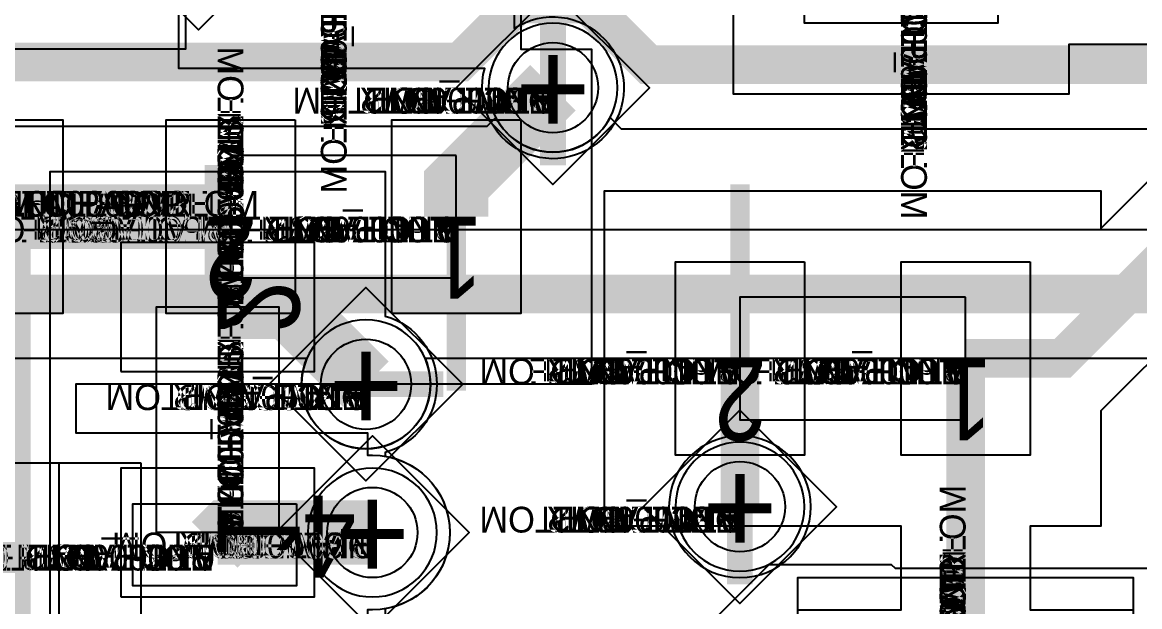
# Model space of a CAD drawing. Extents: x 0 to 323, y 0 to 320.
# Drawn here: x 37.05 to 45.71, y 178.68 to 183.21 of the extents above; entities that cross this region are included whole.
import ezdxf
from ezdxf.enums import TextEntityAlignment as Align

# ---------------------------------------------------------------- set-up
doc = ezdxf.new("R2010")
doc.units = 0
doc.header["$MEASUREMENT"] = 0
doc.layers.get('0').update_dxf_attribs({"linetype": 'CONTINUOUS'})
for name, color, linetype in [('CDN_FIGURES', 7, 'CONTINUOUS'), ('ETCH_BOTTOM', 7, 'CONTINUOUS'), ('ETCH_GND', 3, 'CONTINUOUS'), ('ETCH_INT1', 4, 'CONTINUOUS'), ('ETCH_INT2', 5, 'CONTINUOUS'), ('ETCH_PWR', 6, 'CONTINUOUS'), ('ETCH_TOP', 2, 'CONTINUOUS'), ('MANUFACTURING_NCLEGEND-1-6', 8, 'CONTINUOUS'), ('PACKAGE_GEOMETRY_ASSEMBLY_TOP', 11, 'CONTINUOUS'), ('PACKAGE_GEOMETRY_PIN_NUMBER', 9, 'CONTINUOUS')]:
    doc.layers.add(name, color=color, linetype=linetype)

# ---------------------------------------------------------------- blocks, each defined once
blk = doc.blocks.new('FIGURE_DIAMOND')
at = {"layer": 'CDN_FIGURES'}
blk.add_lwpolyline([(-0.5, 0), (0, 0.5), (0.5, 0), (0, -0.5)], close=True, dxfattribs=at)
blk = doc.blocks.new('PAD_INFO')
for tag in ['SHAPE_TYPE', 'PAD_HEIGHT', 'PAD_LAYER', 'PAD_TYPE', 'PAD_WIDTH']:
    blk.add_attdef(tag, (0, 0), '', height=0.2)
at = {"flags": 2}
blk.add_attdef('CDN_TYPE', (0, 0), '', height=0.2, dxfattribs=at)
blk = doc.blocks.new('DRILL_INFO')
at = {"flags": 2}
blk.add_attdef('CDN_TYPE', (0, 0), '', height=0.2, dxfattribs=at)
for tag in ['FSHAPE', 'FCHAR', 'DRILL_HEIGHT', 'DIAMETER', 'PLATED', 'DRILL_WIDTH']:
    blk.add_attdef(tag, (0, 0), '', height=0.2)
blk = doc.blocks.new('VIA0700X0300')
at = {"layer": 'ETCH_BOTTOM'}
blk.add_circle((0, 0), 0.35, dxfattribs=at)
at = {"layer": 'ETCH_GND'}
blk.add_circle((0, 0), 0.35, dxfattribs=at)
at = {"layer": 'ETCH_INT1'}
blk.add_circle((0, 0), 0.35, dxfattribs=at)
at = {"layer": 'ETCH_INT2'}
blk.add_circle((0, 0), 0.35, dxfattribs=at)
at = {"layer": 'ETCH_PWR'}
blk.add_circle((0, 0), 0.35, dxfattribs=at)
at = {"layer": 'ETCH_TOP'}
blk.add_circle((0, 0), 0.35, dxfattribs=at)
ref = blk.add_blockref('PAD_INFO', (0, 0))
ref.add_attrib('PAD_LAYER', 'ETCH_TOP', (0, 0), dxfattribs={"height": 0.2})
ref.add_attrib('SHAPE_TYPE', 'NULL', (0, 0), dxfattribs={"height": 0.2})
ref.add_attrib('PAD_TYPE', 'ANTIPAD', (0, 0), dxfattribs={"height": 0.2})
ref.add_attrib('PAD_WIDTH', '0.000000', (0, 0), dxfattribs={"height": 0.2})
ref.add_attrib('PAD_HEIGHT', '0.000000', (0, 0), dxfattribs={"height": 0.2})
ref = blk.add_blockref('PAD_INFO', (0, 0))
ref.add_attrib('PAD_LAYER', 'ETCH_GND', (0, 0), dxfattribs={"height": 0.2})
ref.add_attrib('SHAPE_TYPE', 'NULL', (0, 0), dxfattribs={"height": 0.2})
ref.add_attrib('PAD_TYPE', 'ANTIPAD', (0, 0), dxfattribs={"height": 0.2})
ref.add_attrib('PAD_WIDTH', '0.000000', (0, 0), dxfattribs={"height": 0.2})
ref.add_attrib('PAD_HEIGHT', '0.000000', (0, 0), dxfattribs={"height": 0.2})
ref = blk.add_blockref('PAD_INFO', (0, 0))
ref.add_attrib('PAD_LAYER', 'ETCH_INT1', (0, 0), dxfattribs={"height": 0.2})
ref.add_attrib('SHAPE_TYPE', 'NULL', (0, 0), dxfattribs={"height": 0.2})
ref.add_attrib('PAD_TYPE', 'ANTIPAD', (0, 0), dxfattribs={"height": 0.2})
ref.add_attrib('PAD_WIDTH', '0.000000', (0, 0), dxfattribs={"height": 0.2})
ref.add_attrib('PAD_HEIGHT', '0.000000', (0, 0), dxfattribs={"height": 0.2})
ref = blk.add_blockref('PAD_INFO', (0, 0))
ref.add_attrib('PAD_LAYER', 'ETCH_INT2', (0, 0), dxfattribs={"height": 0.2})
ref.add_attrib('SHAPE_TYPE', 'NULL', (0, 0), dxfattribs={"height": 0.2})
ref.add_attrib('PAD_TYPE', 'ANTIPAD', (0, 0), dxfattribs={"height": 0.2})
ref.add_attrib('PAD_WIDTH', '0.000000', (0, 0), dxfattribs={"height": 0.2})
ref.add_attrib('PAD_HEIGHT', '0.000000', (0, 0), dxfattribs={"height": 0.2})
ref = blk.add_blockref('PAD_INFO', (0, 0))
ref.add_attrib('PAD_LAYER', 'ETCH_PWR', (0, 0), dxfattribs={"height": 0.2})
ref.add_attrib('SHAPE_TYPE', 'NULL', (0, 0), dxfattribs={"height": 0.2})
ref.add_attrib('PAD_TYPE', 'ANTIPAD', (0, 0), dxfattribs={"height": 0.2})
ref.add_attrib('PAD_WIDTH', '0.000000', (0, 0), dxfattribs={"height": 0.2})
ref.add_attrib('PAD_HEIGHT', '0.000000', (0, 0), dxfattribs={"height": 0.2})
ref = blk.add_blockref('PAD_INFO', (0, 0))
ref.add_attrib('PAD_LAYER', 'ETCH_BOTTOM', (0, 0), dxfattribs={"height": 0.2})
ref.add_attrib('SHAPE_TYPE', 'NULL', (0, 0), dxfattribs={"height": 0.2})
ref.add_attrib('PAD_TYPE', 'ANTIPAD', (0, 0), dxfattribs={"height": 0.2})
ref.add_attrib('PAD_WIDTH', '0.000000', (0, 0), dxfattribs={"height": 0.2})
ref.add_attrib('PAD_HEIGHT', '0.000000', (0, 0), dxfattribs={"height": 0.2})
ref = blk.add_blockref('PAD_INFO', (0, 0))
ref.add_attrib('PAD_LAYER', 'ETCH_TOP', (0, 0), dxfattribs={"height": 0.2})
ref.add_attrib('SHAPE_TYPE', 'NULL', (0, 0), dxfattribs={"height": 0.2})
ref.add_attrib('PAD_TYPE', 'THERMAL', (0, 0), dxfattribs={"height": 0.2})
ref.add_attrib('PAD_WIDTH', '0.000000', (0, 0), dxfattribs={"height": 0.2})
ref.add_attrib('PAD_HEIGHT', '0.000000', (0, 0), dxfattribs={"height": 0.2})
ref = blk.add_blockref('PAD_INFO', (0, 0))
ref.add_attrib('PAD_LAYER', 'ETCH_GND', (0, 0), dxfattribs={"height": 0.2})
ref.add_attrib('SHAPE_TYPE', 'NULL', (0, 0), dxfattribs={"height": 0.2})
ref.add_attrib('PAD_TYPE', 'THERMAL', (0, 0), dxfattribs={"height": 0.2})
ref.add_attrib('PAD_WIDTH', '0.000000', (0, 0), dxfattribs={"height": 0.2})
ref.add_attrib('PAD_HEIGHT', '0.000000', (0, 0), dxfattribs={"height": 0.2})
ref = blk.add_blockref('PAD_INFO', (0, 0))
ref.add_attrib('PAD_LAYER', 'ETCH_INT1', (0, 0), dxfattribs={"height": 0.2})
ref.add_attrib('SHAPE_TYPE', 'NULL', (0, 0), dxfattribs={"height": 0.2})
ref.add_attrib('PAD_TYPE', 'THERMAL', (0, 0), dxfattribs={"height": 0.2})
ref.add_attrib('PAD_WIDTH', '0.000000', (0, 0), dxfattribs={"height": 0.2})
ref.add_attrib('PAD_HEIGHT', '0.000000', (0, 0), dxfattribs={"height": 0.2})
ref = blk.add_blockref('PAD_INFO', (0, 0))
ref.add_attrib('PAD_LAYER', 'ETCH_INT2', (0, 0), dxfattribs={"height": 0.2})
ref.add_attrib('SHAPE_TYPE', 'NULL', (0, 0), dxfattribs={"height": 0.2})
ref.add_attrib('PAD_TYPE', 'THERMAL', (0, 0), dxfattribs={"height": 0.2})
ref.add_attrib('PAD_WIDTH', '0.000000', (0, 0), dxfattribs={"height": 0.2})
ref.add_attrib('PAD_HEIGHT', '0.000000', (0, 0), dxfattribs={"height": 0.2})
ref = blk.add_blockref('PAD_INFO', (0, 0))
ref.add_attrib('PAD_LAYER', 'ETCH_PWR', (0, 0), dxfattribs={"height": 0.2})
ref.add_attrib('SHAPE_TYPE', 'NULL', (0, 0), dxfattribs={"height": 0.2})
ref.add_attrib('PAD_TYPE', 'THERMAL', (0, 0), dxfattribs={"height": 0.2})
ref.add_attrib('PAD_WIDTH', '0.000000', (0, 0), dxfattribs={"height": 0.2})
ref.add_attrib('PAD_HEIGHT', '0.000000', (0, 0), dxfattribs={"height": 0.2})
ref = blk.add_blockref('PAD_INFO', (0, 0))
ref.add_attrib('PAD_LAYER', 'ETCH_BOTTOM', (0, 0), dxfattribs={"height": 0.2})
ref.add_attrib('SHAPE_TYPE', 'NULL', (0, 0), dxfattribs={"height": 0.2})
ref.add_attrib('PAD_TYPE', 'THERMAL', (0, 0), dxfattribs={"height": 0.2})
ref.add_attrib('PAD_WIDTH', '0.000000', (0, 0), dxfattribs={"height": 0.2})
ref.add_attrib('PAD_HEIGHT', '0.000000', (0, 0), dxfattribs={"height": 0.2})
ref = blk.add_blockref('PAD_INFO', (0, 0))
ref.add_attrib('PAD_LAYER', 'ETCH_TOP', (0, 0), dxfattribs={"height": 0.2})
ref.add_attrib('SHAPE_TYPE', 'CIRCLE', (0, 0), dxfattribs={"height": 0.2})
ref.add_attrib('PAD_TYPE', 'REGULAR', (0, 0), dxfattribs={"height": 0.2})
ref.add_attrib('PAD_WIDTH', '0.700000', (0, 0), dxfattribs={"height": 0.2})
ref.add_attrib('PAD_HEIGHT', '0.700000', (0, 0), dxfattribs={"height": 0.2})
ref = blk.add_blockref('PAD_INFO', (0, 0))
ref.add_attrib('PAD_LAYER', 'ETCH_GND', (0, 0), dxfattribs={"height": 0.2})
ref.add_attrib('SHAPE_TYPE', 'CIRCLE', (0, 0), dxfattribs={"height": 0.2})
ref.add_attrib('PAD_TYPE', 'REGULAR', (0, 0), dxfattribs={"height": 0.2})
ref.add_attrib('PAD_WIDTH', '0.700000', (0, 0), dxfattribs={"height": 0.2})
ref.add_attrib('PAD_HEIGHT', '0.700000', (0, 0), dxfattribs={"height": 0.2})
ref = blk.add_blockref('PAD_INFO', (0, 0))
ref.add_attrib('PAD_LAYER', 'ETCH_INT1', (0, 0), dxfattribs={"height": 0.2})
ref.add_attrib('SHAPE_TYPE', 'CIRCLE', (0, 0), dxfattribs={"height": 0.2})
ref.add_attrib('PAD_TYPE', 'REGULAR', (0, 0), dxfattribs={"height": 0.2})
ref.add_attrib('PAD_WIDTH', '0.700000', (0, 0), dxfattribs={"height": 0.2})
ref.add_attrib('PAD_HEIGHT', '0.700000', (0, 0), dxfattribs={"height": 0.2})
ref = blk.add_blockref('PAD_INFO', (0, 0))
ref.add_attrib('PAD_LAYER', 'ETCH_INT2', (0, 0), dxfattribs={"height": 0.2})
ref.add_attrib('SHAPE_TYPE', 'CIRCLE', (0, 0), dxfattribs={"height": 0.2})
ref.add_attrib('PAD_TYPE', 'REGULAR', (0, 0), dxfattribs={"height": 0.2})
ref.add_attrib('PAD_WIDTH', '0.700000', (0, 0), dxfattribs={"height": 0.2})
ref.add_attrib('PAD_HEIGHT', '0.700000', (0, 0), dxfattribs={"height": 0.2})
ref = blk.add_blockref('PAD_INFO', (0, 0))
ref.add_attrib('PAD_LAYER', 'ETCH_PWR', (0, 0), dxfattribs={"height": 0.2})
ref.add_attrib('SHAPE_TYPE', 'CIRCLE', (0, 0), dxfattribs={"height": 0.2})
ref.add_attrib('PAD_TYPE', 'REGULAR', (0, 0), dxfattribs={"height": 0.2})
ref.add_attrib('PAD_WIDTH', '0.700000', (0, 0), dxfattribs={"height": 0.2})
ref.add_attrib('PAD_HEIGHT', '0.700000', (0, 0), dxfattribs={"height": 0.2})
ref = blk.add_blockref('PAD_INFO', (0, 0))
ref.add_attrib('PAD_LAYER', 'ETCH_BOTTOM', (0, 0), dxfattribs={"height": 0.2})
ref.add_attrib('SHAPE_TYPE', 'CIRCLE', (0, 0), dxfattribs={"height": 0.2})
ref.add_attrib('PAD_TYPE', 'REGULAR', (0, 0), dxfattribs={"height": 0.2})
ref.add_attrib('PAD_WIDTH', '0.700000', (0, 0), dxfattribs={"height": 0.2})
ref.add_attrib('PAD_HEIGHT', '0.700000', (0, 0), dxfattribs={"height": 0.2})
ref = blk.add_blockref('DRILL_INFO', (0, 0))
ref.add_attrib('DIAMETER', '0.300000', (0, 0), dxfattribs={"height": 0.2})
ref.add_attrib('PLATED', 'PLATED', (0, 0), dxfattribs={"height": 0.2})
ref.add_attrib('FSHAPE', 'DIAMOND', (0, 0), dxfattribs={"height": 0.2})
ref.add_attrib('FCHAR', '+', (0, 0), dxfattribs={"height": 0.2})
ref.add_attrib('DRILL_WIDTH', '1.500000', (0, 0), dxfattribs={"height": 0.2})
ref.add_attrib('DRILL_HEIGHT', '1.500000', (0, 0), dxfattribs={"height": 0.2})
for tag in ['CDN_TYPE', 'PIN']:
    blk.add_attdef(tag, (0, 0), '', height=0.2)
at = {"flags": 2}
for tag in ['PSTKNAME', 'BBV']:
    blk.add_attdef(tag, (0, 0), '', height=0.2, dxfattribs=at)
blk = doc.blocks.new('SMD50_25')
at = {"layer": 'ETCH_TOP'}
blk.add_lwpolyline([(-0.635, -0.3175), (-0.635, 0.3175), (0.635, 0.3175), (0.635, -0.3175)], close=True, dxfattribs=at)
ref = blk.add_blockref('PAD_INFO', (0, 0))
ref.add_attrib('PAD_LAYER', 'ETCH_TOP', (0, 0), dxfattribs={"height": 0.2})
ref.add_attrib('SHAPE_TYPE', 'NULL', (0, 0), dxfattribs={"height": 0.2})
ref.add_attrib('PAD_TYPE', 'ANTIPAD', (0, 0), dxfattribs={"height": 0.2})
ref.add_attrib('PAD_WIDTH', '0.000000', (0, 0), dxfattribs={"height": 0.2})
ref.add_attrib('PAD_HEIGHT', '0.000000', (0, 0), dxfattribs={"height": 0.2})
ref = blk.add_blockref('PAD_INFO', (0, 0))
ref.add_attrib('PAD_LAYER', 'ETCH_GND', (0, 0), dxfattribs={"height": 0.2})
ref.add_attrib('SHAPE_TYPE', 'NULL', (0, 0), dxfattribs={"height": 0.2})
ref.add_attrib('PAD_TYPE', 'ANTIPAD', (0, 0), dxfattribs={"height": 0.2})
ref.add_attrib('PAD_WIDTH', '0.000000', (0, 0), dxfattribs={"height": 0.2})
ref.add_attrib('PAD_HEIGHT', '0.000000', (0, 0), dxfattribs={"height": 0.2})
ref = blk.add_blockref('PAD_INFO', (0, 0))
ref.add_attrib('PAD_LAYER', 'ETCH_INT1', (0, 0), dxfattribs={"height": 0.2})
ref.add_attrib('SHAPE_TYPE', 'NULL', (0, 0), dxfattribs={"height": 0.2})
ref.add_attrib('PAD_TYPE', 'ANTIPAD', (0, 0), dxfattribs={"height": 0.2})
ref.add_attrib('PAD_WIDTH', '0.000000', (0, 0), dxfattribs={"height": 0.2})
ref.add_attrib('PAD_HEIGHT', '0.000000', (0, 0), dxfattribs={"height": 0.2})
ref = blk.add_blockref('PAD_INFO', (0, 0))
ref.add_attrib('PAD_LAYER', 'ETCH_INT2', (0, 0), dxfattribs={"height": 0.2})
ref.add_attrib('SHAPE_TYPE', 'NULL', (0, 0), dxfattribs={"height": 0.2})
ref.add_attrib('PAD_TYPE', 'ANTIPAD', (0, 0), dxfattribs={"height": 0.2})
ref.add_attrib('PAD_WIDTH', '0.000000', (0, 0), dxfattribs={"height": 0.2})
ref.add_attrib('PAD_HEIGHT', '0.000000', (0, 0), dxfattribs={"height": 0.2})
ref = blk.add_blockref('PAD_INFO', (0, 0))
ref.add_attrib('PAD_LAYER', 'ETCH_PWR', (0, 0), dxfattribs={"height": 0.2})
ref.add_attrib('SHAPE_TYPE', 'NULL', (0, 0), dxfattribs={"height": 0.2})
ref.add_attrib('PAD_TYPE', 'ANTIPAD', (0, 0), dxfattribs={"height": 0.2})
ref.add_attrib('PAD_WIDTH', '0.000000', (0, 0), dxfattribs={"height": 0.2})
ref.add_attrib('PAD_HEIGHT', '0.000000', (0, 0), dxfattribs={"height": 0.2})
ref = blk.add_blockref('PAD_INFO', (0, 0))
ref.add_attrib('PAD_LAYER', 'ETCH_BOTTOM', (0, 0), dxfattribs={"height": 0.2})
ref.add_attrib('SHAPE_TYPE', 'NULL', (0, 0), dxfattribs={"height": 0.2})
ref.add_attrib('PAD_TYPE', 'ANTIPAD', (0, 0), dxfattribs={"height": 0.2})
ref.add_attrib('PAD_WIDTH', '0.000000', (0, 0), dxfattribs={"height": 0.2})
ref.add_attrib('PAD_HEIGHT', '0.000000', (0, 0), dxfattribs={"height": 0.2})
ref = blk.add_blockref('PAD_INFO', (0, 0))
ref.add_attrib('PAD_LAYER', 'ETCH_TOP', (0, 0), dxfattribs={"height": 0.2})
ref.add_attrib('SHAPE_TYPE', 'NULL', (0, 0), dxfattribs={"height": 0.2})
ref.add_attrib('PAD_TYPE', 'THERMAL', (0, 0), dxfattribs={"height": 0.2})
ref.add_attrib('PAD_WIDTH', '0.000000', (0, 0), dxfattribs={"height": 0.2})
ref.add_attrib('PAD_HEIGHT', '0.000000', (0, 0), dxfattribs={"height": 0.2})
ref = blk.add_blockref('PAD_INFO', (0, 0))
ref.add_attrib('PAD_LAYER', 'ETCH_GND', (0, 0), dxfattribs={"height": 0.2})
ref.add_attrib('SHAPE_TYPE', 'NULL', (0, 0), dxfattribs={"height": 0.2})
ref.add_attrib('PAD_TYPE', 'THERMAL', (0, 0), dxfattribs={"height": 0.2})
ref.add_attrib('PAD_WIDTH', '0.000000', (0, 0), dxfattribs={"height": 0.2})
ref.add_attrib('PAD_HEIGHT', '0.000000', (0, 0), dxfattribs={"height": 0.2})
ref = blk.add_blockref('PAD_INFO', (0, 0))
ref.add_attrib('PAD_LAYER', 'ETCH_INT1', (0, 0), dxfattribs={"height": 0.2})
ref.add_attrib('SHAPE_TYPE', 'NULL', (0, 0), dxfattribs={"height": 0.2})
ref.add_attrib('PAD_TYPE', 'THERMAL', (0, 0), dxfattribs={"height": 0.2})
ref.add_attrib('PAD_WIDTH', '0.000000', (0, 0), dxfattribs={"height": 0.2})
ref.add_attrib('PAD_HEIGHT', '0.000000', (0, 0), dxfattribs={"height": 0.2})
ref = blk.add_blockref('PAD_INFO', (0, 0))
ref.add_attrib('PAD_LAYER', 'ETCH_INT2', (0, 0), dxfattribs={"height": 0.2})
ref.add_attrib('SHAPE_TYPE', 'NULL', (0, 0), dxfattribs={"height": 0.2})
ref.add_attrib('PAD_TYPE', 'THERMAL', (0, 0), dxfattribs={"height": 0.2})
ref.add_attrib('PAD_WIDTH', '0.000000', (0, 0), dxfattribs={"height": 0.2})
ref.add_attrib('PAD_HEIGHT', '0.000000', (0, 0), dxfattribs={"height": 0.2})
ref = blk.add_blockref('PAD_INFO', (0, 0))
ref.add_attrib('PAD_LAYER', 'ETCH_PWR', (0, 0), dxfattribs={"height": 0.2})
ref.add_attrib('SHAPE_TYPE', 'NULL', (0, 0), dxfattribs={"height": 0.2})
ref.add_attrib('PAD_TYPE', 'THERMAL', (0, 0), dxfattribs={"height": 0.2})
ref.add_attrib('PAD_WIDTH', '0.000000', (0, 0), dxfattribs={"height": 0.2})
ref.add_attrib('PAD_HEIGHT', '0.000000', (0, 0), dxfattribs={"height": 0.2})
ref = blk.add_blockref('PAD_INFO', (0, 0))
ref.add_attrib('PAD_LAYER', 'ETCH_BOTTOM', (0, 0), dxfattribs={"height": 0.2})
ref.add_attrib('SHAPE_TYPE', 'NULL', (0, 0), dxfattribs={"height": 0.2})
ref.add_attrib('PAD_TYPE', 'THERMAL', (0, 0), dxfattribs={"height": 0.2})
ref.add_attrib('PAD_WIDTH', '0.000000', (0, 0), dxfattribs={"height": 0.2})
ref.add_attrib('PAD_HEIGHT', '0.000000', (0, 0), dxfattribs={"height": 0.2})
ref = blk.add_blockref('PAD_INFO', (0, 0))
ref.add_attrib('PAD_LAYER', 'ETCH_TOP', (0, 0), dxfattribs={"height": 0.2})
ref.add_attrib('SHAPE_TYPE', 'RECTANGLE', (0, 0), dxfattribs={"height": 0.2})
ref.add_attrib('PAD_TYPE', 'REGULAR', (0, 0), dxfattribs={"height": 0.2})
ref.add_attrib('PAD_WIDTH', '1.270000', (0, 0), dxfattribs={"height": 0.2})
ref.add_attrib('PAD_HEIGHT', '0.635000', (0, 0), dxfattribs={"height": 0.2})
ref = blk.add_blockref('PAD_INFO', (0, 0))
ref.add_attrib('PAD_LAYER', 'ETCH_GND', (0, 0), dxfattribs={"height": 0.2})
ref.add_attrib('SHAPE_TYPE', 'NULL', (0, 0), dxfattribs={"height": 0.2})
ref.add_attrib('PAD_TYPE', 'REGULAR', (0, 0), dxfattribs={"height": 0.2})
ref.add_attrib('PAD_WIDTH', '0.000000', (0, 0), dxfattribs={"height": 0.2})
ref.add_attrib('PAD_HEIGHT', '0.000000', (0, 0), dxfattribs={"height": 0.2})
ref = blk.add_blockref('PAD_INFO', (0, 0))
ref.add_attrib('PAD_LAYER', 'ETCH_INT1', (0, 0), dxfattribs={"height": 0.2})
ref.add_attrib('SHAPE_TYPE', 'NULL', (0, 0), dxfattribs={"height": 0.2})
ref.add_attrib('PAD_TYPE', 'REGULAR', (0, 0), dxfattribs={"height": 0.2})
ref.add_attrib('PAD_WIDTH', '0.000000', (0, 0), dxfattribs={"height": 0.2})
ref.add_attrib('PAD_HEIGHT', '0.000000', (0, 0), dxfattribs={"height": 0.2})
ref = blk.add_blockref('PAD_INFO', (0, 0))
ref.add_attrib('PAD_LAYER', 'ETCH_INT2', (0, 0), dxfattribs={"height": 0.2})
ref.add_attrib('SHAPE_TYPE', 'NULL', (0, 0), dxfattribs={"height": 0.2})
ref.add_attrib('PAD_TYPE', 'REGULAR', (0, 0), dxfattribs={"height": 0.2})
ref.add_attrib('PAD_WIDTH', '0.000000', (0, 0), dxfattribs={"height": 0.2})
ref.add_attrib('PAD_HEIGHT', '0.000000', (0, 0), dxfattribs={"height": 0.2})
ref = blk.add_blockref('PAD_INFO', (0, 0))
ref.add_attrib('PAD_LAYER', 'ETCH_PWR', (0, 0), dxfattribs={"height": 0.2})
ref.add_attrib('SHAPE_TYPE', 'NULL', (0, 0), dxfattribs={"height": 0.2})
ref.add_attrib('PAD_TYPE', 'REGULAR', (0, 0), dxfattribs={"height": 0.2})
ref.add_attrib('PAD_WIDTH', '0.000000', (0, 0), dxfattribs={"height": 0.2})
ref.add_attrib('PAD_HEIGHT', '0.000000', (0, 0), dxfattribs={"height": 0.2})
ref = blk.add_blockref('PAD_INFO', (0, 0))
ref.add_attrib('PAD_LAYER', 'ETCH_BOTTOM', (0, 0), dxfattribs={"height": 0.2})
ref.add_attrib('SHAPE_TYPE', 'NULL', (0, 0), dxfattribs={"height": 0.2})
ref.add_attrib('PAD_TYPE', 'REGULAR', (0, 0), dxfattribs={"height": 0.2})
ref.add_attrib('PAD_WIDTH', '0.000000', (0, 0), dxfattribs={"height": 0.2})
ref.add_attrib('PAD_HEIGHT', '0.000000', (0, 0), dxfattribs={"height": 0.2})
ref = blk.add_blockref('DRILL_INFO', (0, 0))
ref.add_attrib('DIAMETER', '0.000000', (0, 0), dxfattribs={"height": 0.2})
ref.add_attrib('PLATED', 'NON_PLATED', (0, 0), dxfattribs={"height": 0.2})
ref.add_attrib('FSHAPE', 'NULL', (0, 0), dxfattribs={"height": 0.2})
ref.add_attrib('DRILL_WIDTH', '0.000000', (0, 0), dxfattribs={"height": 0.2})
ref.add_attrib('DRILL_HEIGHT', '0.000000', (0, 0), dxfattribs={"height": 0.2})
for tag in ['CDN_TYPE', 'PIN']:
    blk.add_attdef(tag, (0, 0), '', height=0.2)
at = {"flags": 2}
for tag in ['PSTKNAME', 'BBV']:
    blk.add_attdef(tag, (0, 0), '', height=0.2, dxfattribs=at)
blk = doc.blocks.new('SOIC8')
at = {"layer": 'PACKAGE_GEOMETRY_ASSEMBLY_TOP'}
blk.add_lwpolyline([(-1.905, -2.54), (-1.905, 2.54), (1.905, 2.54), (1.905, -2.54)], close=True, dxfattribs=at)
blk.add_lwpolyline([(-1.27, 2.54), (-1.27, -2.54)], dxfattribs=at)
at = {"layer": 'ETCH_TOP'}
ref = blk.add_blockref('SMD50_25', (-2.4765, -1.905), dxfattribs=at)
ref.add_attrib('CDN_TYPE', 'PIN', (0, 0), dxfattribs={"height": 0.2})
ref.add_attrib('PIN', '4', (0, 0), dxfattribs={"height": 0.2})
at = {"flags": 2}
for tag in ['SYMBOL_TYPE', 'CDN_TYPE', 'REFDES']:
    blk.add_attdef(tag, (0, 0), '', height=0.2, dxfattribs=at)
blk = doc.blocks.new('RC1000X1500TS')
at = {"layer": 'ETCH_TOP'}
blk.add_lwpolyline([(-0.5, -0.75), (-0.5, 0.75), (0.5, 0.75), (0.5, -0.75)], close=True, dxfattribs=at)
ref = blk.add_blockref('PAD_INFO', (0, 0))
ref.add_attrib('PAD_LAYER', 'ETCH_TOP', (0, 0), dxfattribs={"height": 0.2})
ref.add_attrib('SHAPE_TYPE', 'NULL', (0, 0), dxfattribs={"height": 0.2})
ref.add_attrib('PAD_TYPE', 'ANTIPAD', (0, 0), dxfattribs={"height": 0.2})
ref.add_attrib('PAD_WIDTH', '0.000000', (0, 0), dxfattribs={"height": 0.2})
ref.add_attrib('PAD_HEIGHT', '0.000000', (0, 0), dxfattribs={"height": 0.2})
ref = blk.add_blockref('PAD_INFO', (0, 0))
ref.add_attrib('PAD_LAYER', 'ETCH_GND', (0, 0), dxfattribs={"height": 0.2})
ref.add_attrib('SHAPE_TYPE', 'NULL', (0, 0), dxfattribs={"height": 0.2})
ref.add_attrib('PAD_TYPE', 'ANTIPAD', (0, 0), dxfattribs={"height": 0.2})
ref.add_attrib('PAD_WIDTH', '0.000000', (0, 0), dxfattribs={"height": 0.2})
ref.add_attrib('PAD_HEIGHT', '0.000000', (0, 0), dxfattribs={"height": 0.2})
ref = blk.add_blockref('PAD_INFO', (0, 0))
ref.add_attrib('PAD_LAYER', 'ETCH_INT1', (0, 0), dxfattribs={"height": 0.2})
ref.add_attrib('SHAPE_TYPE', 'NULL', (0, 0), dxfattribs={"height": 0.2})
ref.add_attrib('PAD_TYPE', 'ANTIPAD', (0, 0), dxfattribs={"height": 0.2})
ref.add_attrib('PAD_WIDTH', '0.000000', (0, 0), dxfattribs={"height": 0.2})
ref.add_attrib('PAD_HEIGHT', '0.000000', (0, 0), dxfattribs={"height": 0.2})
ref = blk.add_blockref('PAD_INFO', (0, 0))
ref.add_attrib('PAD_LAYER', 'ETCH_INT2', (0, 0), dxfattribs={"height": 0.2})
ref.add_attrib('SHAPE_TYPE', 'NULL', (0, 0), dxfattribs={"height": 0.2})
ref.add_attrib('PAD_TYPE', 'ANTIPAD', (0, 0), dxfattribs={"height": 0.2})
ref.add_attrib('PAD_WIDTH', '0.000000', (0, 0), dxfattribs={"height": 0.2})
ref.add_attrib('PAD_HEIGHT', '0.000000', (0, 0), dxfattribs={"height": 0.2})
ref = blk.add_blockref('PAD_INFO', (0, 0))
ref.add_attrib('PAD_LAYER', 'ETCH_PWR', (0, 0), dxfattribs={"height": 0.2})
ref.add_attrib('SHAPE_TYPE', 'NULL', (0, 0), dxfattribs={"height": 0.2})
ref.add_attrib('PAD_TYPE', 'ANTIPAD', (0, 0), dxfattribs={"height": 0.2})
ref.add_attrib('PAD_WIDTH', '0.000000', (0, 0), dxfattribs={"height": 0.2})
ref.add_attrib('PAD_HEIGHT', '0.000000', (0, 0), dxfattribs={"height": 0.2})
ref = blk.add_blockref('PAD_INFO', (0, 0))
ref.add_attrib('PAD_LAYER', 'ETCH_BOTTOM', (0, 0), dxfattribs={"height": 0.2})
ref.add_attrib('SHAPE_TYPE', 'NULL', (0, 0), dxfattribs={"height": 0.2})
ref.add_attrib('PAD_TYPE', 'ANTIPAD', (0, 0), dxfattribs={"height": 0.2})
ref.add_attrib('PAD_WIDTH', '0.000000', (0, 0), dxfattribs={"height": 0.2})
ref.add_attrib('PAD_HEIGHT', '0.000000', (0, 0), dxfattribs={"height": 0.2})
ref = blk.add_blockref('PAD_INFO', (0, 0))
ref.add_attrib('PAD_LAYER', 'ETCH_TOP', (0, 0), dxfattribs={"height": 0.2})
ref.add_attrib('SHAPE_TYPE', 'NULL', (0, 0), dxfattribs={"height": 0.2})
ref.add_attrib('PAD_TYPE', 'THERMAL', (0, 0), dxfattribs={"height": 0.2})
ref.add_attrib('PAD_WIDTH', '0.000000', (0, 0), dxfattribs={"height": 0.2})
ref.add_attrib('PAD_HEIGHT', '0.000000', (0, 0), dxfattribs={"height": 0.2})
ref = blk.add_blockref('PAD_INFO', (0, 0))
ref.add_attrib('PAD_LAYER', 'ETCH_GND', (0, 0), dxfattribs={"height": 0.2})
ref.add_attrib('SHAPE_TYPE', 'NULL', (0, 0), dxfattribs={"height": 0.2})
ref.add_attrib('PAD_TYPE', 'THERMAL', (0, 0), dxfattribs={"height": 0.2})
ref.add_attrib('PAD_WIDTH', '0.000000', (0, 0), dxfattribs={"height": 0.2})
ref.add_attrib('PAD_HEIGHT', '0.000000', (0, 0), dxfattribs={"height": 0.2})
ref = blk.add_blockref('PAD_INFO', (0, 0))
ref.add_attrib('PAD_LAYER', 'ETCH_INT1', (0, 0), dxfattribs={"height": 0.2})
ref.add_attrib('SHAPE_TYPE', 'NULL', (0, 0), dxfattribs={"height": 0.2})
ref.add_attrib('PAD_TYPE', 'THERMAL', (0, 0), dxfattribs={"height": 0.2})
ref.add_attrib('PAD_WIDTH', '0.000000', (0, 0), dxfattribs={"height": 0.2})
ref.add_attrib('PAD_HEIGHT', '0.000000', (0, 0), dxfattribs={"height": 0.2})
ref = blk.add_blockref('PAD_INFO', (0, 0))
ref.add_attrib('PAD_LAYER', 'ETCH_INT2', (0, 0), dxfattribs={"height": 0.2})
ref.add_attrib('SHAPE_TYPE', 'NULL', (0, 0), dxfattribs={"height": 0.2})
ref.add_attrib('PAD_TYPE', 'THERMAL', (0, 0), dxfattribs={"height": 0.2})
ref.add_attrib('PAD_WIDTH', '0.000000', (0, 0), dxfattribs={"height": 0.2})
ref.add_attrib('PAD_HEIGHT', '0.000000', (0, 0), dxfattribs={"height": 0.2})
ref = blk.add_blockref('PAD_INFO', (0, 0))
ref.add_attrib('PAD_LAYER', 'ETCH_PWR', (0, 0), dxfattribs={"height": 0.2})
ref.add_attrib('SHAPE_TYPE', 'NULL', (0, 0), dxfattribs={"height": 0.2})
ref.add_attrib('PAD_TYPE', 'THERMAL', (0, 0), dxfattribs={"height": 0.2})
ref.add_attrib('PAD_WIDTH', '0.000000', (0, 0), dxfattribs={"height": 0.2})
ref.add_attrib('PAD_HEIGHT', '0.000000', (0, 0), dxfattribs={"height": 0.2})
ref = blk.add_blockref('PAD_INFO', (0, 0))
ref.add_attrib('PAD_LAYER', 'ETCH_BOTTOM', (0, 0), dxfattribs={"height": 0.2})
ref.add_attrib('SHAPE_TYPE', 'NULL', (0, 0), dxfattribs={"height": 0.2})
ref.add_attrib('PAD_TYPE', 'THERMAL', (0, 0), dxfattribs={"height": 0.2})
ref.add_attrib('PAD_WIDTH', '0.000000', (0, 0), dxfattribs={"height": 0.2})
ref.add_attrib('PAD_HEIGHT', '0.000000', (0, 0), dxfattribs={"height": 0.2})
ref = blk.add_blockref('PAD_INFO', (0, 0))
ref.add_attrib('PAD_LAYER', 'ETCH_GND', (0, 0), dxfattribs={"height": 0.2})
ref.add_attrib('SHAPE_TYPE', 'NULL', (0, 0), dxfattribs={"height": 0.2})
ref.add_attrib('PAD_TYPE', 'REGULAR', (0, 0), dxfattribs={"height": 0.2})
ref.add_attrib('PAD_WIDTH', '0.000000', (0, 0), dxfattribs={"height": 0.2})
ref.add_attrib('PAD_HEIGHT', '0.000000', (0, 0), dxfattribs={"height": 0.2})
ref = blk.add_blockref('PAD_INFO', (0, 0))
ref.add_attrib('PAD_LAYER', 'ETCH_INT1', (0, 0), dxfattribs={"height": 0.2})
ref.add_attrib('SHAPE_TYPE', 'NULL', (0, 0), dxfattribs={"height": 0.2})
ref.add_attrib('PAD_TYPE', 'REGULAR', (0, 0), dxfattribs={"height": 0.2})
ref.add_attrib('PAD_WIDTH', '0.000000', (0, 0), dxfattribs={"height": 0.2})
ref.add_attrib('PAD_HEIGHT', '0.000000', (0, 0), dxfattribs={"height": 0.2})
ref = blk.add_blockref('PAD_INFO', (0, 0))
ref.add_attrib('PAD_LAYER', 'ETCH_INT2', (0, 0), dxfattribs={"height": 0.2})
ref.add_attrib('SHAPE_TYPE', 'NULL', (0, 0), dxfattribs={"height": 0.2})
ref.add_attrib('PAD_TYPE', 'REGULAR', (0, 0), dxfattribs={"height": 0.2})
ref.add_attrib('PAD_WIDTH', '0.000000', (0, 0), dxfattribs={"height": 0.2})
ref.add_attrib('PAD_HEIGHT', '0.000000', (0, 0), dxfattribs={"height": 0.2})
ref = blk.add_blockref('PAD_INFO', (0, 0))
ref.add_attrib('PAD_LAYER', 'ETCH_PWR', (0, 0), dxfattribs={"height": 0.2})
ref.add_attrib('SHAPE_TYPE', 'NULL', (0, 0), dxfattribs={"height": 0.2})
ref.add_attrib('PAD_TYPE', 'REGULAR', (0, 0), dxfattribs={"height": 0.2})
ref.add_attrib('PAD_WIDTH', '0.000000', (0, 0), dxfattribs={"height": 0.2})
ref.add_attrib('PAD_HEIGHT', '0.000000', (0, 0), dxfattribs={"height": 0.2})
ref = blk.add_blockref('PAD_INFO', (0, 0))
ref.add_attrib('PAD_LAYER', 'ETCH_BOTTOM', (0, 0), dxfattribs={"height": 0.2})
ref.add_attrib('SHAPE_TYPE', 'NULL', (0, 0), dxfattribs={"height": 0.2})
ref.add_attrib('PAD_TYPE', 'REGULAR', (0, 0), dxfattribs={"height": 0.2})
ref.add_attrib('PAD_WIDTH', '0.000000', (0, 0), dxfattribs={"height": 0.2})
ref.add_attrib('PAD_HEIGHT', '0.000000', (0, 0), dxfattribs={"height": 0.2})
ref = blk.add_blockref('DRILL_INFO', (0, 0))
ref.add_attrib('DIAMETER', '0.000000', (0, 0), dxfattribs={"height": 0.2})
ref.add_attrib('PLATED', 'PLATED', (0, 0), dxfattribs={"height": 0.2})
ref.add_attrib('FSHAPE', 'NULL', (0, 0), dxfattribs={"height": 0.2})
ref.add_attrib('DRILL_WIDTH', '0.000000', (0, 0), dxfattribs={"height": 0.2})
ref.add_attrib('DRILL_HEIGHT', '0.000000', (0, 0), dxfattribs={"height": 0.2})
ref = blk.add_blockref('PAD_INFO', (0, 0))
ref.add_attrib('PAD_LAYER', 'ETCH_TOP', (0, 0), dxfattribs={"height": 0.2})
ref.add_attrib('SHAPE_TYPE', 'RECTANGLE', (0, 0), dxfattribs={"height": 0.2})
ref.add_attrib('PAD_TYPE', 'REGULAR', (0, 0), dxfattribs={"height": 0.2})
ref.add_attrib('PAD_WIDTH', '1.000000', (0, 0), dxfattribs={"height": 0.2})
ref.add_attrib('PAD_HEIGHT', '1.500000', (0, 0), dxfattribs={"height": 0.2})
for tag in ['CDN_TYPE', 'PIN']:
    blk.add_attdef(tag, (0, 0), '', height=0.2)
at = {"flags": 2}
for tag in ['PSTKNAME', 'BBV']:
    blk.add_attdef(tag, (0, 0), '', height=0.2, dxfattribs=at)
blk = doc.blocks.new('F56')
at = {"layer": 'PACKAGE_GEOMETRY_ASSEMBLY_TOP'}
blk.add_lwpolyline([(0, -0.475), (1.75, -0.475), (1.75, 0.475), (0, 0.475)], close=True, dxfattribs=at)
at = {"layer": 'ETCH_TOP'}
ref = blk.add_blockref('RC1000X1500TS', (0, 0), dxfattribs=at)
ref.add_attrib('CDN_TYPE', 'PIN', (0, 0), dxfattribs={"height": 0.2})
ref.add_attrib('PIN', '1', (0, 0), dxfattribs={"height": 0.2})
ref = blk.add_blockref('RC1000X1500TS', (1.75, 0), dxfattribs=at)
ref.add_attrib('CDN_TYPE', 'PIN', (0, 0), dxfattribs={"height": 0.2})
ref.add_attrib('PIN', '2', (0, 0), dxfattribs={"height": 0.2})
at = {"flags": 2}
for tag in ['SYMBOL_TYPE', 'CDN_TYPE', 'REFDES']:
    blk.add_attdef(tag, (0, 0), '', height=0.2, dxfattribs=at)

msp = doc.modelspace()

# ---------------------------------------------------------------- linework, layer by layer
at = {"layer": 'ETCH_BOTTOM'}
for points, format in [([(36.4443, 186.2556), (38.2625, 186.2556), (38.2625, 186.7056), (40.8627, 186.7056), (40.8627, 183.1667, -5.509024), (40.6333, 182.8554), (38.2625, 182.8554), (38.2625, 183.3245, -0.774485), (38.2625, 184.4865), (38.2625, 185.0554), (36.2127, 185.0554)], "xyb"), ([(41.1626, 182.7055, 0.2, 0.2, 0), (41.1626, 183.3063, 0.2, 0.2, 0)], "xyseb"), ([(41.1626, 182.1047, 0.2, 0.2, 0), (41.1626, 182.7055, 0.2, 0.2, 0)], "xyseb"), ([(38.5626, 181.0055, 0.2, 0.2, 0), (38.5626, 182.1063, 0.2, 0.2, 0)], "xyseb"), ([(38.5626, 181.0055, 0.5, 0.5, 0), (39.1126, 181.0055, 0.5, 0.5, 0), (39.7126, 180.4055, 0.5, 0.5, 0)], "xyseb"), ([(39.7126, 180.4055, 0.2, 0.2, 0), (40.3134, 180.4055, 0.2, 0.2, 0)], "xyseb"), ([(42.6126, 179.4555, 0.2, 0.2, 0), (42.6126, 180.0563, 0.2, 0.2, 0)], "xyseb"), ([(42.6126, 178.8547, 0.2, 0.2, 0), (42.6126, 179.4555, 0.2, 0.2, 0)], "xyseb"), ([(38.5626, 179.2555, 0.5, 0.5, 0), (39.7626, 179.2555, 0.5, 0.5, 0)], "xyseb")]:
    msp.add_lwpolyline(points, format=format, dxfattribs=at)
for points in [[(39.8627, 178.3414, -2.41335), (39.0965, 178.2054), (37.2625, 178.2054), (37.2625, 182.0556), (39.8627, 182.0556), (39.8627, 180.9347, -0.755811), (39.8627, 179.8763), (39.8627, 179.8472, -0.845035), (39.8627, 178.6638)], [(43.1627, 179.4555, 1), (42.0625, 179.4555, 1)], [(45.6627, 175.0554), (43.0625, 175.0554), (43.0625, 175.3054, -1), (43.0625, 176.4056), (43.0625, 177.3655, -0.612319), (43.0625, 178.3455), (43.0625, 178.9056), (45.6627, 178.9056)]]:
    msp.add_lwpolyline(points, format="xyb", close=True, dxfattribs=at)
at = {"layer": 'ETCH_GND'}
msp.add_lwpolyline([(40.2627, 179.2555, 1), (39.2625, 179.2555, 1)], format="xyb", close=True, dxfattribs=at)
at = {"layer": 'ETCH_INT1'}
for points in [[(41.6627, 182.7055, 1), (40.6625, 182.7055, 1)], [(40.2127, 180.4055, 1), (39.2125, 180.4055, 1)], [(43.1127, 179.4555, 1), (42.1125, 179.4555, 1)]]:
    msp.add_lwpolyline(points, format="xyb", close=True, dxfattribs=at)
msp.add_lwpolyline([(57.1255, 179.1756), (56.3405, 178.3906), (53.6918, 178.3906, 3.277201), (53.1334, 178.3906), (50.8847, 178.3906), (50.2997, 178.9756), (48.3067, 178.9756, 1.643726), (47.4185, 178.9756), (43.819, 178.9756), (43.789, 179.0056), (42.8362, 179.0056), (42.2212, 178.3906), (39.5476, 178.3906, 1), (39.5476, 177.3904), (42.6354, 177.3904), (42.8692, 177.6242, 0.887244), (43.7981, 177.9754), (49.526, 177.9754, 1.381872), (50.3531, 177.5078), (50.4705, 177.3904), (56.3705, 177.3904), (57.309, 176.4519, 1)], format="xyb", dxfattribs=at)
at = {"layer": 'ETCH_INT2'}
for points, format in [([(16.0126, 182.9055, 0.3, 0.3, 0), (40.4433, 182.9055, 0.3, 0.3, 0), (40.8933, 183.3555, 0.3, 0.3, 0), (41.4319, 183.3555, 0.3, 0.3, 0), (41.9019, 182.8855, 0.3, 0.3, 0), (65.0133, 182.8855, 0.3, 0.3, 0), (65.0433, 182.8555, 0.3, 0.3, 0), (65.5819, 182.8555, 0.3, 0.3, 0), (65.6119, 182.8855, 0.3, 0.3, 0), (75.3233, 182.8855, 0.3, 0.3, 0), (75.7433, 183.3055, 0.3, 0.3, 0), (76.2819, 183.3055, 0.3, 0.3, 0), (76.3119, 183.2755, 0.3, 0.3, 0), (82.0557, 183.2755, 0.3, 0.3, 0), (82.7126, 183.9324, 0.3, 0.3, 0), (82.7126, 183.9748, 0.3, 0.3, 0), (83.0933, 184.3555, 0.3, 0.3, 0), (83.1357, 184.3555, 0.3, 0.3, 0), (83.1857, 184.4055, 0.3, 0.3, 0), (83.6319, 184.4055, 0.3, 0.3, 0), (84.1126, 184.8862, 0.3, 0.3, 0), (84.1126, 184.9555, 0.3, 0.3, 0), (90.1626, 191.0055, 0.3, 0.3, 0)], "xyseb"), ([(64.8062, 182.3854), (41.6948, 182.3854), (41.606, 182.4742, -0.606232), (40.7192, 182.4742), (40.6504, 182.4054), (28.6129, 182.4054, -0.499625), (28.6129, 181.6056), (45.8862, 181.6056), (46.0362, 181.7556), (46.989, 181.7556), (47.219, 181.5256), (49.1797, 181.5256), (49.869, 180.8364, -0.887644), (50.7981, 180.4856), (57.6086, 180.4856)], "xyb"), ([(16.0126, 180.3655, 0.3, 0.3, 0), (25.7457, 180.3655, 0.3, 0.3, 0), (26.4857, 181.1055, 0.3, 0.3, 0), (46.0933, 181.1055, 0.3, 0.3, 0), (46.2433, 181.2555, 0.3, 0.3, 0), (46.7819, 181.2555, 0.3, 0.3, 0), (47.0119, 181.0255, 0.3, 0.3, 0), (48.9726, 181.0255, 0.3, 0.3, 0), (50.0126, 179.9855, 0.3, 0.3, 0), (50.0133, 179.9855, 0.3, 0.3, 0), (50.0433, 179.9555, 0.3, 0.3, 0), (50.5819, 179.9555, 0.3, 0.3, 0), (50.6119, 179.9855, 0.3, 0.3, 0), (57.8157, 179.9855, 0.3, 0.3, 0)], "xyseb"), ([(58.0228, 179.4854), (50.819, 179.4854), (50.789, 179.4554), (50.0433, 179.4554, -0.198912), (49.6897, 179.6019), (49.6751, 179.6165, -0.01114), (49.659, 179.6319), (48.7655, 180.5254), (47.0062, 180.5254, -0.92254), (46.0125, 180.6054), (40.171, 180.6054, -1.52703), (39.2542, 180.6054), (26.6928, 180.6054)], "xyb")]:
    msp.add_lwpolyline(points, format=format, dxfattribs=at)
for points in [[(43.1127, 179.4555, 1), (42.1125, 179.4555, 1)], [(40.2627, 179.2555, 1), (39.2625, 179.2555, 1)]]:
    msp.add_lwpolyline(points, format="xyb", close=True, dxfattribs=at)
at = {"layer": 'ETCH_PWR'}
for points in [[(41.6627, 182.7055, 1), (40.6625, 182.7055, 1)], [(40.2127, 180.4055, 1), (39.2125, 180.4055, 1)], [(43.1127, 179.4555, 1), (42.1125, 179.4555, 1)], [(40.2627, 179.2555, 1), (39.2625, 179.2555, 1)]]:
    msp.add_lwpolyline(points, format="xyb", close=True, dxfattribs=at)
at = {"layer": 'ETCH_TOP'}
for points, format in [([(40.9127, 186.7056), (40.9127, 183.0056), (41.4627, 183.0056), (41.4627, 180.4054), (37.4627, 180.4054), (37.4627, 180.0281), (39.7242, 180.0281), (39.7242, 179.8556), (39.7626, 179.8556, -1), (39.7626, 178.6554), (39.7242, 178.6554), (39.7242, 178.3584, -0.691425), (39.7242, 177.4226), (39.7242, 174.4829), (37.8887, 174.4829), (37.8627, 174.4569), (37.8627, 171.9554), (34.9105, 171.9554, -0.187297)], "xyb"), ([(40.4126, 181.7055, 0.5, 0.5, 0), (40.4126, 181.9555, 0.5, 0.5, 0), (41.1626, 182.7055, 0.5, 0.5, 0)], "xyseb"), ([(43.0625, 171.3554), (43.0625, 175.3554, -1), (43.0625, 176.3556), (43.0625, 177.4224, -0.577293), (43.0625, 178.2886), (43.0625, 178.6556), (43.8625, 178.6556), (43.8625, 179.3054), (41.5625, 179.3054), (41.5625, 181.9056), (45.4127, 181.9056), (45.4127, 181.6128), (46.5555, 182.7556)], "xyb"), ([(48.5126, 180.6055, 0.3, 0.3, 0), (48.5126, 182.0055, 0.3, 0.3, 0), (48.2626, 182.2555, 0.3, 0.3, 0), (46.7626, 182.2555, 0.3, 0.3, 0), (45.1126, 180.6055, 0.3, 0.3, 0), (44.3626, 180.6055, 0.3, 0.3, 0)], "xyseb"), ([(42.6126, 180.6055, 0.15, 0.15, 0), (42.6126, 181.9563, 0.15, 0.15, 0)], "xyseb"), ([(36.8626, 181.7055, 0.5, 0.5, 0), (38.6626, 181.7055, 0.5, 0.5, 0)], "xyseb"), ([(38.5391, 176.6205, 0.5, 0.5, 0), (38.4541, 176.7055, 0.5, 0.5, 0), (37.5626, 176.7055, 0.5, 0.5, 0), (36.8626, 177.4055, 0.5, 0.5, 0), (36.8626, 181.7055, 0.5, 0.5, 0)], "xyseb"), ([(40.4126, 180.3547, 0.15, 0.15, 0), (40.4126, 181.7055, 0.15, 0.15, 0)], "xyseb"), ([(42.6126, 180.6055, 0.3, 0.3, 0), (42.6126, 179.4555, 0.3, 0.3, 0)], "xyseb"), ([(44.3626, 180.6055, 0.3, 0.3, 0), (44.3626, 177.6055, 0.3, 0.3, 0)], "xyseb"), ([(39.7626, 179.2555, 0.5, 0.5, 0), (38.6341, 179.2555, 0.5, 0.5, 0), (38.5391, 179.1605, 0.5, 0.5, 0)], "xyseb")]:
    msp.add_lwpolyline(points, format=format, dxfattribs=at)
for points in [[(47.2877, 183.3704), (47.2877, 183.0404), (45.1627, 183.0404), (45.1627, 182.6554), (42.5625, 182.6554), (42.5625, 186.5056)], [(46.095, 180.8806), (45.4127, 180.1984), (45.4127, 179.3054), (44.8627, 179.3054), (44.8627, 178.6556), (45.6627, 178.6556), (45.6627, 177.2628), (46.5555, 178.1556)]]:
    msp.add_lwpolyline(points, dxfattribs=at)
msp.add_lwpolyline([(35.7127, 183.0056), (35.7127, 183.6084, 0.204225), (36.1375, 183.4059), (36.1375, 183.3404), (38.2107, 183.3404, 0.043918), (38.3125, 183.3138), (38.3125, 183.0056)], format="xyb", close=True, dxfattribs=at)

# ---------------------------------------------------------------- block references
at = {"xscale": -1}
for p, rotation in [((39.5626, 185.6555), 90), ((38.5626, 179.2555), 270)]:
    msp.add_blockref('F56', p, dxfattribs=dict(at, rotation=rotation))
for name, p, rotation in [('F56', (43.8626, 185.4555), 270), ('F56', (40.4126, 181.7055), 180), ('F56', (44.3626, 180.6055), 180), ('SOIC8', (36.0626, 177.2555), 180), ('F56', (44.3626, 175.8555), 90)]:
    msp.add_blockref(name, p, dxfattribs=dict(rotation=rotation))
msp.add_blockref('F56', (35.1126, 181.7055))
at = {"layer": 'ETCH_TOP', "rotation": 180}
for p in [(41.1626, 182.7055), (39.7126, 180.4055), (42.6126, 179.4555), (39.7626, 179.2555)]:
    msp.add_blockref('VIA0700X0300', p, dxfattribs=at)
at = {"layer": 'MANUFACTURING_NCLEGEND-1-6', "xscale": 1.5, "yscale": 1.5}
for p in [(38.4126, 183.9055), (41.1626, 182.7055), (39.7126, 180.4055), (42.6126, 179.4555), (39.7626, 179.2555)]:
    msp.add_blockref('FIGURE_DIAMOND', p, dxfattribs=at)

# ---------------------------------------------------------------- texts
at = {"layer": 'MANUFACTURING_NCLEGEND-1-6'}
for p in [(41.1626, 182.7055), (39.7126, 180.4055), (42.6126, 179.4555), (39.7626, 179.2555)]:
    msp.add_text('+', height=0.75, dxfattribs=at).set_placement(p, align=Align.MIDDLE_CENTER)
at = {"layer": 'PACKAGE_GEOMETRY_PIN_NUMBER', "width": 0.88}
for s, p in [('2', (38.6626, 181.7055)), ('1', (40.4126, 181.7055)), ('2', (42.6126, 180.6055)), ('1', (44.3626, 180.6055)), ('4', (39.4281, 179.5415))]:
    msp.add_text(s, height=0.635, rotation=180, dxfattribs=at).set_placement(p, align=Align.CENTER)
at = {"layer": 'PACKAGE_GEOMETRY_PIN_NUMBER', "text_generation_flag": 2, "width": 0.88}
for s, p in [('2', (38.5626, 181.0055)), ('1', (38.5626, 179.2555))]:
    msp.add_text(s, height=0.635, rotation=270, dxfattribs=at).set_placement(p, align=Align.CENTER)

doc.saveas('drawing.dxf')
